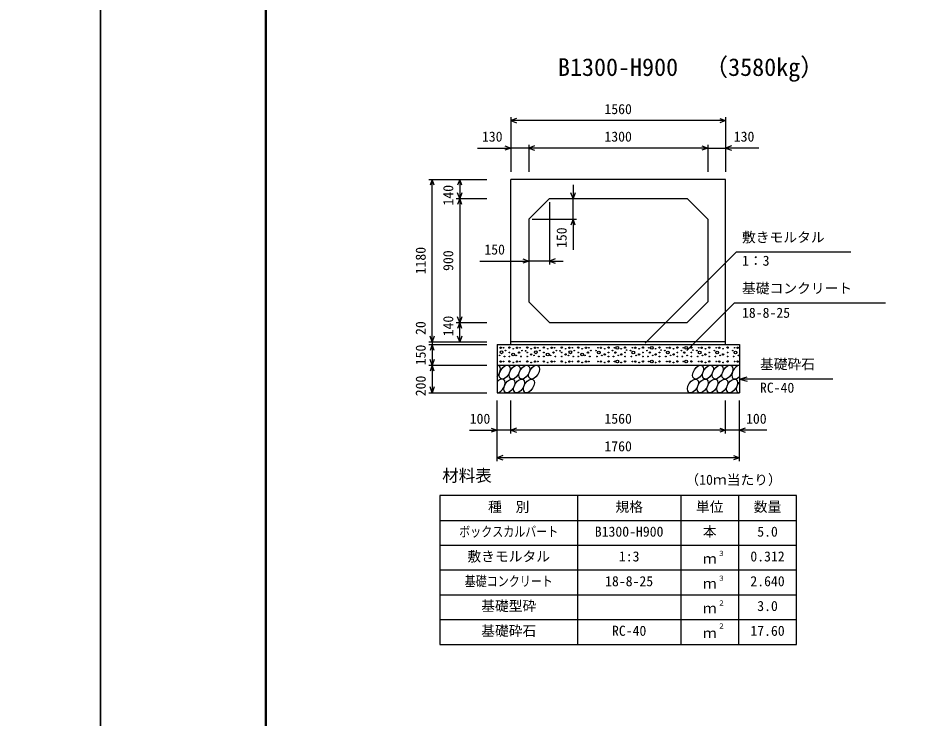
# Model space of a CAD drawing. Units: millimetres, scale not verified. Extents: x -50400 to 50400, y -17820 to 17820.
# Drawn here: x -600 to 5916, y -4990 to 94 of the extents above; entities that cross this region are included whole.
import ezdxf
from ezdxf.enums import TextEntityAlignment as Align

# ---------------------------------------------------------------- set-up
doc = ezdxf.new("R2010")
doc.units = ezdxf.units.MM
doc.header["$LTSCALE"] = 60
for name, color, linetype, lineweight in [('0-0_DIM', 7, 'Continuous', 25), ('0-1_Defpoints', 5, 'Continuous', 25), ('0-2_HATCH', 6, 'Continuous', 25), ('0-3_HYO', 3, 'Continuous', 25), ('0-4_HYO2', 4, 'Continuous', 25), ('0-5_OUTLINE', 3, 'Continuous', 25), ('0-7_TXT', 7, 'Continuous', 25), ('0-8_WAKU', 3, 'Continuous', 25)]:
    doc.layers.add(name, color=color, linetype=linetype, lineweight=lineweight)
doc.styles.add('ＭＳ ゴシック', font='')
doc.styles.get('ＭＳ ゴシック').set_extended_font_data('MS Gothic')

msp = doc.modelspace()

# ---------------------------------------------------------------- linework, layer by layer
at = {"layer": '0-0_DIM'}
for p, q in [((2979.98, -626.22), (2979.98, -1023.11)), ((4539.98, -651.22), (2979.98, -651.22)), ((4539.98, -626.22), (4539.98, -1023.11)), ((3109.98, -826.22), (3109.98, -1023.11)), ((4409.98, -826.22), (4409.98, -1023.11)), ((2739.24, -851.22), (2979.98, -851.22)), ((3109.98, -851.22), (2979.98, -851.22)), ((4409.98, -851.22), (3109.98, -851.22)), ((4409.98, -851.22), (4539.98, -851.22)), ((4780.73, -851.22), (4539.98, -851.22)), ((2383.88, -1078.11), (2804.98, -1078.11)), ((2408.88, -2258.11), (2408.88, -1078.11)), ((2608.88, -1078.11), (2608.88, -1218.11)), ((3432.46, -1118.11), (3432.46, -1218.11)), ((2583.88, -1218.11), (2804.98, -1218.11)), ((2608.88, -1218.11), (2608.88, -2118.11)), ((3432.46, -1368.11), (3432.46, -1218.11)), ((3259.98, -1243.11), (3259.98, -1696.13)), ((3134.98, -1368.11), (3457.46, -1368.11)), ((3432.46, -1368.11), (3432.46, -1588.99)), ((3956.2, -2267.45), (4616.48, -1607.17)), ((5448.89, -1607.17), (4616.48, -1607.17)), ((2755.88, -1671.13), (3109.98, -1671.13)), ((3259.98, -1671.13), (3109.98, -1671.13)), ((3259.98, -1671.13), (3359.98, -1671.13)), ((4258.01, -2321.84), (4602.07, -1977.78)), ((5701.62, -1977.78), (4602.07, -1977.78)), ((2583.88, -2118.11), (2804.98, -2118.11)), ((2608.88, -2258.11), (2608.88, -2118.11)), ((2383.88, -2258.11), (2804.98, -2258.11)), ((2383.88, -2278.11), (2804.98, -2278.11)), ((2408.88, -2258.11), (2408.88, -2278.11)), ((2408.88, -2278.11), (2408.88, -2428.11)), ((2383.88, -2428.11), (2804.98, -2428.11)), ((2408.88, -2428.11), (2408.88, -2628.11)), ((4639.98, -2528.11), (4697.94, -2512.58)), ((5319.79, -2528.11), (4639.98, -2528.11)), ((4639.98, -2528.11), (4697.94, -2543.64)), ((2383.88, -2628.11), (2804.98, -2628.11)), ((2879.98, -3124.72), (2879.98, -2683.11)), ((2979.98, -2924.72), (2979.98, -2683.11)), ((4539.98, -2924.72), (4539.98, -2683.11)), ((4539.98, -2924.72), (4539.98, -2683.11)), ((4639.98, -3124.72), (4639.98, -2683.11)), ((2680.44, -2899.72), (2879.98, -2899.72)), ((2979.98, -2899.72), (2879.98, -2899.72)), ((4539.98, -2899.72), (2979.98, -2899.72)), ((4639.98, -2899.72), (4539.98, -2899.72)), ((4839.53, -2899.72), (4639.98, -2899.72)), ((4639.98, -3099.72), (2879.98, -3099.72))]:
    msp.add_line(p, q, dxfattribs=at)
for points in [[(3022.27, -635.83), (2979.98, -651.22), (3022.27, -666.61)], [(4497.7, -635.83), (4539.98, -651.22), (4497.7, -666.61)], [(2937.7, -835.83), (2979.98, -851.22), (2937.7, -866.61)], [(3152.27, -835.83), (3109.98, -851.22), (3152.27, -866.61)], [(4367.7, -835.83), (4409.98, -851.22), (4367.7, -866.61)], [(4582.27, -835.83), (4539.98, -851.22), (4582.27, -866.61)], [(2424.27, -1120.4), (2408.88, -1078.11), (2393.49, -1120.4)], [(2624.27, -1120.4), (2608.88, -1078.11), (2593.49, -1120.4)], [(2624.27, -1175.83), (2608.88, -1218.11), (2593.49, -1175.83)], [(2624.27, -1260.4), (2608.88, -1218.11), (2593.49, -1260.4)], [(3447.85, -1175.83), (3432.46, -1218.11), (3417.07, -1175.83)], [(3447.85, -1410.4), (3432.46, -1368.11), (3417.07, -1410.4)], [(3067.7, -1655.74), (3109.98, -1671.13), (3067.7, -1686.52)], [(3302.27, -1655.74), (3259.98, -1671.13), (3302.27, -1686.52)], [(2624.27, -2075.83), (2608.88, -2118.11), (2593.49, -2075.83)], [(2624.27, -2160.4), (2608.88, -2118.11), (2593.49, -2160.4)], [(2424.27, -2215.83), (2408.88, -2258.11), (2393.49, -2215.83)], [(2424.27, -2320.4), (2408.88, -2278.11), (2393.49, -2320.4)], [(2624.27, -2215.83), (2608.88, -2258.11), (2593.49, -2215.83)], [(2424.27, -2385.83), (2408.88, -2428.11), (2393.49, -2385.83)], [(2424.27, -2470.4), (2408.88, -2428.11), (2393.49, -2470.4)], [(2424.27, -2585.83), (2408.88, -2628.11), (2393.49, -2585.83)], [(2837.7, -2884.33), (2879.98, -2899.72), (2837.7, -2915.12)], [(3022.27, -2884.33), (2979.98, -2899.72), (3022.27, -2915.12)], [(4497.7, -2884.33), (4539.98, -2899.72), (4497.7, -2915.12)], [(4682.27, -2884.33), (4639.98, -2899.72), (4682.27, -2915.12)], [(2922.27, -3084.33), (2879.98, -3099.72), (2922.27, -3115.12)], [(4597.7, -3084.33), (4639.98, -3099.72), (4597.7, -3115.12)]]:
    msp.add_lwpolyline(points, dxfattribs=at)
at = {"layer": '0-1_Defpoints'}
for points in [[(-50400, -17820), (0, -17820), (0, 17820), (-50400, 17820)], [(0, -17820), (50400, -17820), (50400, 17820), (0, 17820)]]:
    msp.add_lwpolyline(points, close=True, dxfattribs=at)
at = {"layer": '0-2_HATCH'}
for centre, radius in [((2906.02, -2300.93), 5), ((2912.56, -2333.95), 10), ((2927.05, -2300.93), 2.5), ((2941.07, -2321.95), 2.5), ((2969.95, -2300.06), 5), ((2969.95, -2335.95), 2.5), ((2997.99, -2349.08), 10), ((2997.99, -2307.94), 2.5), ((3026.02, -2300.93), 5), ((3040.04, -2335.95), 5), ((3047.05, -2300.93), 2.5), ((3061.07, -2321.95), 2.5), ((3087.53, -2322.85), 2.5), ((3099.95, -2300.06), 5), ((3099.95, -2335.95), 2.5), ((3127.99, -2349.08), 5), ((3127.99, -2307.94), 2.5), ((3156.02, -2300.93), 5), ((3162.56, -2333.95), 10), ((3177.05, -2300.93), 2.5), ((3191.07, -2321.95), 2.5), ((3219.95, -2300.06), 5), ((3219.95, -2335.95), 2.5), ((3247.99, -2349.08), 10), ((3247.99, -2307.94), 2.5), ((3276.02, -2300.93), 5), ((3290.04, -2335.95), 5), ((3297.05, -2300.93), 2.5), ((3311.07, -2321.95), 2.5), ((3337.53, -2322.85), 2.5), ((3349.95, -2300.06), 5), ((3349.95, -2335.95), 2.5), ((3377.99, -2349.08), 5), ((3377.99, -2307.94), 2.5), ((3406.02, -2300.93), 5), ((3412.56, -2333.95), 10), ((3427.05, -2300.93), 2.5), ((3441.07, -2321.95), 2.5), ((3469.95, -2300.06), 5), ((3469.95, -2335.95), 2.5), ((3497.99, -2349.08), 10), ((3497.99, -2307.94), 2.5), ((3526.02, -2300.93), 5), ((3540.04, -2335.95), 5), ((3547.05, -2300.93), 2.5), ((3561.07, -2321.95), 2.5), ((3598.89, -2321.95), 2.5), ((3619.92, -2335.95), 10), ((3612.91, -2300.93), 2.5), ((3633.94, -2300.93), 5), ((3661.98, -2349.08), 5), ((3661.98, -2307.94), 2.5), ((3690.01, -2300.06), 5), ((3690.01, -2335.95), 2.5), ((3718.89, -2321.95), 2.5), ((3732.91, -2300.93), 2.5), ((3739.92, -2335.95), 5), ((3753.94, -2300.93), 10), ((3781.98, -2349.08), 5), ((3781.98, -2307.94), 2.5), ((3810.01, -2300.06), 5), ((3810.01, -2335.95), 2.5), ((3821.35, -2317.63), 2.5), ((3848.89, -2321.95), 2.5), ((3869.92, -2335.95), 10), ((3862.91, -2300.93), 2.5), ((3883.94, -2300.93), 5), ((3911.98, -2349.08), 5), ((3911.98, -2307.94), 2.5), ((3940.01, -2300.06), 5), ((3940.01, -2335.95), 2.5), ((3968.89, -2321.95), 2.5), ((3982.91, -2300.93), 2.5), ((3989.92, -2335.95), 5), ((4003.94, -2300.93), 10), ((4031.98, -2349.08), 5), ((4031.98, -2307.94), 2.5), ((4060.01, -2300.06), 5), ((4060.01, -2335.95), 2.5), ((4071.35, -2317.63), 2.5), ((4098.89, -2321.95), 2.5), ((4119.92, -2335.95), 10), ((4112.91, -2300.93), 2.5), ((4133.94, -2300.93), 5), ((4161.98, -2349.08), 5), ((4161.98, -2307.94), 2.5), ((4190.01, -2300.06), 5), ((4190.01, -2335.95), 2.5), ((4218.89, -2321.95), 2.5), ((4232.91, -2300.93), 2.5), ((4239.92, -2335.95), 5), ((4253.94, -2300.93), 10), ((4291.84, -2300.06), 5), ((4291.84, -2335.95), 2.5), ((4303.18, -2317.63), 2.5), ((4330.71, -2321.95), 2.5), ((4351.74, -2335.95), 10), ((4344.73, -2300.93), 2.5), ((4365.76, -2300.93), 5), ((4393.8, -2349.08), 5), ((4393.8, -2307.94), 2.5), ((4421.84, -2300.06), 5), ((4421.84, -2335.95), 2.5), ((4458.78, -2321.95), 2.5), ((4479.81, -2335.95), 10), ((4472.79, -2300.93), 2.5), ((4493.83, -2300.93), 5), ((4521.86, -2349.08), 5), ((4521.86, -2307.94), 2.5), ((4554.77, -2300.06), 5), ((4554.77, -2335.95), 2.5), ((4591.7, -2321.95), 2.5), ((4612.73, -2335.95), 10), ((4605.72, -2300.93), 2.5), ((4626.75, -2300.93), 5), ((2899.01, -2356.09), 2.5), ((2906.02, -2400.93), 5), ((2927.05, -2400.93), 2.5), ((2934.06, -2363.96), 2.5), ((2969.95, -2400.06), 5), ((2969.95, -2363.96), 2.5), ((2997.99, -2407.94), 2.5), ((3019.01, -2356.09), 2.5), ((3026.02, -2400.93), 5), ((3047.05, -2400.93), 2.5), ((3054.06, -2363.96), 2.5), ((3099.95, -2400.06), 5), ((3099.95, -2363.96), 2.5), ((3127.99, -2407.94), 2.5), ((3149.01, -2356.09), 2.5), ((3156.02, -2400.93), 5), ((3177.05, -2400.93), 2.5), ((3184.06, -2363.96), 2.5), ((3219.95, -2400.06), 5), ((3219.95, -2363.96), 2.5), ((3247.99, -2407.94), 2.5), ((3269.01, -2356.09), 2.5), ((3276.02, -2400.93), 5), ((3297.05, -2400.93), 2.5), ((3304.06, -2363.96), 2.5), ((3349.95, -2400.06), 5), ((3349.95, -2363.96), 2.5), ((3377.99, -2407.94), 2.5), ((3399.01, -2356.09), 2.5), ((3406.02, -2400.93), 5), ((3427.05, -2400.93), 2.5), ((3434.06, -2363.96), 2.5), ((3469.95, -2400.06), 5), ((3469.95, -2363.96), 2.5), ((3497.99, -2407.94), 2.5), ((3519.01, -2356.09), 2.5), ((3526.02, -2400.93), 5), ((3547.05, -2400.93), 2.5), ((3554.06, -2363.96), 2.5), ((3605.9, -2363.96), 2.5), ((3612.91, -2400.93), 2.5), ((3633.94, -2400.93), 5), ((3640.95, -2356.09), 2.5), ((3661.98, -2407.94), 2.5), ((3690.01, -2400.06), 5), ((3690.01, -2363.96), 2.5), ((3725.9, -2363.96), 2.5), ((3732.91, -2400.93), 2.5), ((3753.94, -2400.93), 10), ((3760.95, -2356.09), 2.5), ((3781.98, -2407.94), 2.5), ((3810.01, -2400.06), 5), ((3810.01, -2363.96), 2.5), ((3855.9, -2363.96), 2.5), ((3862.91, -2400.93), 2.5), ((3883.94, -2400.93), 5), ((3890.95, -2356.09), 2.5), ((3911.98, -2407.94), 2.5), ((3940.01, -2400.06), 5), ((3940.01, -2363.96), 2.5), ((3975.9, -2363.96), 2.5), ((3982.91, -2400.93), 2.5), ((4003.94, -2400.93), 10), ((4010.95, -2356.09), 2.5), ((4031.98, -2407.94), 2.5), ((4060.01, -2400.06), 5), ((4060.01, -2363.96), 2.5), ((4105.9, -2363.96), 2.5), ((4112.91, -2400.93), 2.5), ((4133.94, -2400.93), 5), ((4140.95, -2356.09), 2.5), ((4161.98, -2407.94), 2.5), ((4190.01, -2400.06), 5), ((4190.01, -2363.96), 2.5), ((4225.9, -2363.96), 2.5), ((4232.91, -2400.93), 2.5), ((4253.94, -2400.93), 10), ((4260.95, -2356.09), 2.5), ((4291.84, -2400.06), 5), ((4291.84, -2363.96), 2.5), ((4337.72, -2363.96), 2.5), ((4344.73, -2400.93), 2.5), ((4365.76, -2400.93), 5), ((4372.77, -2356.09), 2.5), ((4393.8, -2407.94), 2.5), ((4421.84, -2400.06), 5), ((4421.84, -2363.96), 2.5), ((4465.79, -2363.96), 2.5), ((4472.79, -2400.93), 2.5), ((4493.83, -2400.93), 5), ((4500.83, -2356.09), 2.5), ((4521.86, -2407.94), 2.5), ((4554.77, -2400.06), 5), ((4554.77, -2363.96), 2.5), ((4598.71, -2363.96), 2.5), ((4605.72, -2400.93), 2.5), ((4626.75, -2400.93), 5), ((4633.76, -2356.09), 2.5)]:
    msp.add_circle(centre, radius, dxfattribs=at)
for centre, start_param, end_param in [((2865.33, -2478.12), 4.3355439, 6.7245934), ((4624.54, -2478.12), 0.4199491, 4.357003), ((2898.58, -2578.11), 3.4740877, 7.5860497), ((4657.79, -2578.11), 1.2805297, 3.4964223)]:
    msp.add_ellipse(centre, major_axis=(29.09, 47.08), ratio=0.5792, start_param=start_param, end_param=end_param, dxfattribs=at)
for centre in [(2936.29, -2478.12), (3007.24, -2478.12), (3078.2, -2478.12), (3149.15, -2478.12), (4340.71, -2478.12), (4411.67, -2478.12), (4482.63, -2478.12), (4553.58, -2478.12), (2969.53, -2578.11), (3040.49, -2578.11), (3111.45, -2578.11), (4303.01, -2578.11), (4373.96, -2578.11), (4444.92, -2578.11), (4515.87, -2578.11), (4586.83, -2578.11)]:
    msp.add_ellipse(centre, major_axis=(29.09, 47.08), ratio=0.5792, dxfattribs=at)
at = {"layer": '0-3_HYO'}
for p, q in [((3464.98, -3374.72), (3464.98, -4454.72)), ((4214.98, -3374.72), (4214.98, -4454.72)), ((4634.98, -3374.72), (4634.98, -4454.72)), ((2464.98, -3554.72), (5054.98, -3554.72))]:
    msp.add_line(p, q, dxfattribs=at)
msp.add_lwpolyline([(2464.98, -4454.72), (5054.98, -4454.72), (5054.98, -3374.72), (2464.98, -3374.72)], close=True, dxfattribs=at)
at = {"layer": '0-4_HYO2'}
for p, q in [((2464.98, -3734.72), (5054.98, -3734.72)), ((2464.98, -3914.72), (5054.98, -3914.72)), ((2464.98, -4094.72), (5054.98, -4094.72)), ((2464.98, -4274.72), (5054.98, -4274.72))]:
    msp.add_line(p, q, dxfattribs=at)
at = {"layer": '0-5_OUTLINE'}
for p, q in [((4539.98, -1078.11), (2979.98, -1078.11)), ((2979.98, -2278.11), (2979.98, -1078.11)), ((4539.98, -2278.11), (4539.98, -1078.11)), ((3259.98, -1218.11), (3109.98, -1368.11)), ((3259.98, -1218.11), (4259.98, -1218.11)), ((4409.98, -1368.11), (4259.98, -1218.11)), ((3109.98, -1368.11), (3109.98, -1968.11)), ((4409.98, -1368.11), (4409.98, -1968.11)), ((3253.04, -2111.17), (3109.98, -1968.11)), ((4259.98, -2118.11), (4409.98, -1968.11)), ((3259.98, -2118.11), (3253.04, -2111.17)), ((3259.98, -2118.11), (4259.98, -2118.11)), ((2879.98, -2278.11), (2879.98, -2628.11)), ((2879.98, -2278.11), (4639.98, -2278.11)), ((4539.98, -2258.11), (2979.98, -2258.11)), ((4639.98, -2278.11), (4639.98, -2628.11)), ((2879.98, -2428.11), (4639.98, -2428.11)), ((2879.98, -2628.11), (4639.98, -2628.11))]:
    msp.add_line(p, q, dxfattribs=at)
at = {"layer": '0-8_WAKU', "lineweight": 50}
msp.add_lwpolyline([(1200, -16620), (49200, -16620), (49200, 16620), (1200, 16620)], close=True, dxfattribs=at)

# ---------------------------------------------------------------- texts
at = {"layer": '0-0_DIM', "style": 'ＭＳ ゴシック'}
for s, p in [('1560', (3659.98, -626.22)), ('130', (2770.34, -826.22)), ('1300', (3659.98, -826.22)), ('130', (4599.62, -826.22)), ('敷きモルタル', (4659.33, -1557.17)), ('150', (2787.84, -1646.13)), ('1：3', (4659.33, -1727.28)), ('基礎コンクリート', (4659.33, -1927.78)), ('18-8-25', (4659.33, -2105.41)), ('基礎砕石', (4789.72, -2478.11)), ('RC-40', (4789.72, -2649.49)), ('100', (2681.34, -2874.72)), ('1560', (3659.98, -2874.72)), ('100', (4688.62, -2874.72)), ('1760', (3659.98, -3074.72))]:
    msp.add_text(s, height=73.31, dxfattribs=at).set_placement(p, align=Align.BOTTOM_LEFT)
for s, p in [('140', (2583.88, -1268.11)), ('150', (3407.46, -1576.61)), ('1180', (2383.88, -1768.11)), ('900', (2583.88, -1743.11)), ('140', (2583.88, -2218.11)), ('20', (2383.88, -2208.04)), ('150', (2383.88, -2428.11)), ('200', (2383.88, -2653.11))]:
    msp.add_text(s, height=73.31, rotation=90, dxfattribs=at).set_placement(p, align=Align.BOTTOM_LEFT)
at = {"layer": '0-7_TXT', "style": 'ＭＳ ゴシック'}
for s, height, p in [('（3580kg）', 128.3, (4383.57, -365.61)), ('B1300-H900', 128.3, (3322.48, -365.61)), ('材料表', 87.98, (2481.65, -3299.72)), ('（10ｍ当たり）', 73.31, (4248.31, -3318.06)), ('種\u3000別', 73.31, (2814.98, -3514.72)), ('規格', 73.31, (3739.98, -3514.72)), ('単位', 73.31, (4324.98, -3514.72)), ('数量', 73.31, (4744.98, -3514.72)), ('B1300-H900', 73.31, (3589.98, -3694.72)), ('本', 73.31, (4374.98, -3694.72)), ('5.0', 73.31, (4769.98, -3694.72)), ('敷きモルタル', 73.31, (2664.98, -3874.72)), ('３', 36.66, (4484.22, -3824.11)), ('1:3', 73.31, (3764.98, -3874.72)), ('ｍ', 73.31, (4374.98, -3891.39)), ('0.312', 73.31, (4719.98, -3874.72)), ('18-8-25', 73.31, (3664.98, -4054.72)), ('３', 36.66, (4484.22, -4004.11)), ('2.640', 73.31, (4719.98, -4054.72)), ('ｍ', 73.31, (4374.98, -4071.39)), ('基礎型砕', 73.31, (2764.98, -4234.72)), ('２', 36.66, (4484.22, -4184.11)), ('3.0', 73.31, (4769.98, -4234.72)), ('ｍ', 73.31, (4374.98, -4251.39)), ('基礎砕石', 73.31, (2764.98, -4414.72)), ('RC-40', 73.31, (3714.98, -4414.72)), ('ｍ', 73.31, (4374.98, -4431.39)), ('２', 36.66, (4484.22, -4350.78)), ('17.60', 73.31, (4719.98, -4414.72))]:
    msp.add_text(s, height=height, dxfattribs=at).set_placement(p, align=Align.BOTTOM_LEFT)
at = {"layer": '0-7_TXT', "style": 'ＭＳ ゴシック', "width": 0.8}
for s, p in [('ボックスカルバート', (2604.98, -3694.72)), ('基礎コンクリート', (2644.98, -4054.72))]:
    msp.add_text(s, height=73.31, dxfattribs=at).set_placement(p, align=Align.BOTTOM_LEFT)

doc.saveas('drawing.dxf')
